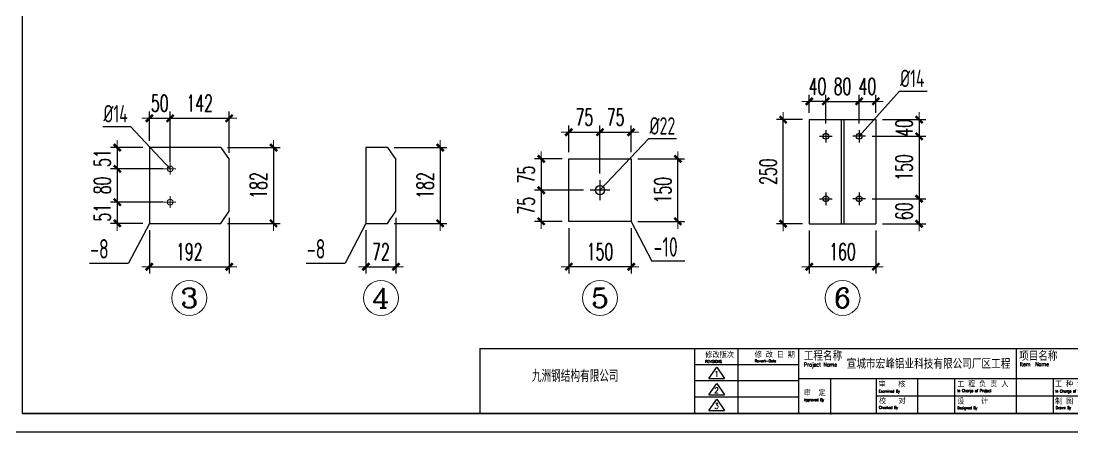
# Model space of a CAD drawing. Header units: inches. Extents: x 129725932 to 129894734, y 55771230 to 55809283.
# Drawn here: x 129865067 to 129872650, y 55801354 to 55804314 of the extents above; entities that cross this region are included whole.
import ezdxf
from ezdxf.enums import TextEntityAlignment as Align

# ---------------------------------------------------------------- set-up
doc = ezdxf.new("R2010")
doc.units = ezdxf.units.IN
doc.header["$MEASUREMENT"] = 0
for name, color, linetype, lineweight in [('Bolt', 252, 'Continuous', 9), ('标注', 8, 'Continuous', 9), ('灰线', 253, 'Continuous', 5), ('钢架', 7, 'Continuous', 25)]:
    doc.layers.add(name, color=color, linetype=linetype, lineweight=lineweight)
for name, color, linetype in [('TEXT', 7, 'Continuous'), ('TK', 140, 'Continuous'), ('尺寸标注', 8, 'Continuous')]:
    doc.layers.add(name, color=color, linetype=linetype)
doc.styles.add('ARIAL', font='swisscl.ttf', dxfattribs={"width": 0.7})
doc.styles.add('COMPLEX', font='COMPLEX')
doc.styles.add('DIM_FONT', font='romans.shx', dxfattribs={"width": 0.618, "bigfont": '1hztxt.shx'})
doc.styles.add('HZXY', font='romand.shx', dxfattribs={"bigfont": 'hzxy.shx'})
doc.styles.add('ROMANC', font='romanc.shx', dxfattribs={"width": 0.8, "bigfont": 'hztxt.shx'})
doc.styles.get("Standard").update_dxf_attribs({"font": 'txt', "bigfont": 'gbcbig.shx'})
doc.styles.add('TSSD_Rein', font='tssdeng.shx', dxfattribs={"width": 0.7, "bigfont": 'atssdchn.shx'})
doc.dimstyles.new('WGH(3)', dxfattribs={"dimscale": 1.2, "dimtxt": 100, "dimasz": 0.3, "dimexe": 40, "dimexo": 40, "dimgap": 40, "dimtad": 1, "dimdec": 0, "dimlfac": 0.333333, "dimzin": 0, "dimdsep": 46, "dimtxsty": 'DIM_FONT', "dimblk1": '_DIMX', "dimblk2": '_DIMX', "dimsah": 1, "dimcen": 0.09, "dimclrd": 3, "dimclre": 3, "dimclrt": 7, "dimadec": 0, "dimazin": 0, "dimtfac": 1, "dimtdec": 0, "dimtix": 1, "dimtmove": 2, "dimatfit": 3, "dimldrblk": '_DIMX', "dimfxl": 0, "dimtolj": 1, "dimtzin": 0, "dimarcsym": 0})

# ---------------------------------------------------------------- blocks, each defined once
blk = doc.blocks.new('TK')
at = {"layer": 'TK', "lineweight": -3}
for p, q in [((6334917, 2858833), (6334917, 2870110)), ((6334917, 2858833), (6334917, 2870110)), ((6339770, 2859521), (6339770, 2858833)), ((6339770, 2859521), (6350752, 2859521)), ((6339770, 2859521), (6339770, 2858833)), ((6339770, 2859521), (6350752, 2859521)), ((6342049, 2859521), (6342049, 2858833)), ((6342049, 2859521), (6342049, 2858833)), ((6342508, 2859521), (6342508, 2858833)), ((6343153, 2859521), (6343153, 2858833)), ((6343153, 2859521), (6343153, 2858833)), ((6345461, 2859521), (6345461, 2858833)), ((6345461, 2859521), (6345461, 2858833)), ((6343153, 2859349), (6342049, 2859349)), ((6342201, 2859204), (6342284, 2859324)), ((6342284, 2859324), (6342368, 2859204)), ((6343153, 2859177), (6342049, 2859177)), ((6342201, 2859204), (6342368, 2859204)), ((6342201, 2859031), (6342284, 2859150)), ((6342284, 2859150), (6342368, 2859031)), ((6343153, 2859204), (6347014, 2859204)), ((6343153, 2859204), (6347014, 2859204)), ((6343491, 2859204), (6343491, 2858833)), ((6343491, 2859191), (6343491, 2858820)), ((6343977, 2859204), (6343977, 2858833)), ((6343977, 2859204), (6343977, 2858833)), ((6344413, 2859204), (6344413, 2858833)), ((6344806, 2859204), (6344806, 2858833)), ((6344806, 2859204), (6344806, 2858833)), ((6345854, 2859204), (6345854, 2858833)), ((6345854, 2859204), (6345854, 2858833)), ((6343153, 2859005), (6342049, 2859005)), ((6342201, 2859031), (6342368, 2859031)), ((6343977, 2859019), (6347014, 2859019)), ((6343977, 2859019), (6347014, 2859019)), ((6342201, 2858865), (6342284, 2858984)), ((6342284, 2858984), (6342368, 2858865)), ((6350752, 2858833), (6334917, 2858833)), ((6334917, 2858833), (6350752, 2858833)), ((6334917, 2858833), (6350752, 2858833)), ((6350752, 2858833), (6334917, 2858833)), ((6342201, 2858865), (6342368, 2858865)), ((6334426, 2858637), (6350948, 2858637)), ((6334426, 2858637), (6350948, 2858637))]:
    blk.add_line(p, q, dxfattribs=at)
at = {"layer": 'TK', "lineweight": -3, "style": 'HZXY', "width": 1}
for s, height, p in [('修改版次', 58.9, (6342162, 2859422)), ('修 改 日 期', 58.9, (6342687, 2859424)), ('工程名称', 88.4, (6343208, 2859394)), ('工程名称', 88.4, (6343208, 2859394)), ('项目名称', 88.4, (6345493, 2859392)), ('项目名称', 88.4, (6345493, 2859392)), ('审   核', 58.9, (6344001, 2859110)), ('审   核', 58.9, (6344001, 2859110)), ('工 程 负 责 人', 58.9, (6344835, 2859112)), ('工 程 负 责 人', 58.9, (6344835, 2859112)), ('工 种 负 责 人', 58.9, (6345872, 2859113)), ('工 种 负 责 人', 58.9, (6345872, 2859113)), ('审  定 ', 58.9, (6343206, 2859019)), ('审  定 ', 58.9, (6343206, 2859019)), ('校   对', 58.9, (6344004, 2858933)), ('校   对', 58.9, (6344004, 2858933)), ('设    计 ', 58.9, (6344836, 2858930)), ('设    计 ', 58.9, (6344836, 2858930)), ('制 图', 58.9, (6345874, 2858930)), ('制 图', 58.9, (6345874, 2858930))]:
    blk.add_text(s, height=height, dxfattribs=at).set_placement(p)
at = {"layer": 'TK', "lineweight": -3, "style": 'ROMANC', "text_generation_flag": 6, "width": 0.75}
for s, height, p in [('REVISIONS', 29.5, (6342162, 2859369)), ('Rework-Date', 29.47, (6342686, 2859375)), ('Project Name', 43.22, (6343210, 2859329)), ('Project Name', 43.22, (6343210, 2859329)), ('Item  Name', 43.2, (6345502, 2859334)), ('Item  Name', 43.2, (6345502, 2859334)), ('Approved By', 29.47, (6343209, 2858963)), ('Approved By', 29.47, (6343209, 2858963)), ('Examined By', 29.47, (6344004, 2859054)), ('Examined By', 29.47, (6344004, 2859054)), ('In Charge of Project', 29.47, (6344839, 2859060)), ('In Charge of Project', 29.47, (6344839, 2859060)), ('In Charge of Speciality', 29.47, (6345879, 2859055)), ('In Charge of Speciality', 29.47, (6345879, 2859055)), ('Checked By', 29.5, (6344005, 2858881)), ('Checked By', 29.5, (6344005, 2858881)), ('Designed By', 29.47, (6344837, 2858877)), ('Designed By', 29.47, (6344837, 2858877)), ('Drawn By', 29.5, (6345882, 2858879)), ('Drawn By', 29.5, (6345882, 2858879))]:
    blk.add_text(s, height=height, rotation=180, dxfattribs=at).set_placement(p)
at = {"layer": 'TK', "width": 1}
blk.add_text('九洲钢结构有限公司', height=127.7, dxfattribs=at).set_placement((6340323, 2859167))
at = {"layer": 'TK', "lineweight": -3}
for tag, height, style, width, p in [('DISCIPLINE', 58.9, 'HZXY', 1, (6349473, 2859435)), ('PROJECT-NAME', 98.2, 'HZXY', 0.8, (6344532, 2859366)), ('ITEM-NAME', 98.2, 'HZXY', 0.8, (6346423, 2859370)), ('STATUS', 58.9, 'HZXY', 0.8, (6350407, 2859351)), ('版本号', 58.9, 'HZXY', 1, (6342282, 2859252)), ('REWORK-DATE', 58.9, 'ARIAL', 1, (6342814, 2859259)), ('DRAWING-TITLE', 98.2, 'HZXY', 0.8, (6347970, 2859230)), ('SCALE', 58.9, 'ARIAL', 1, (6349470, 2859271)), ('版本号', 58.9, 'HZXY', 1, (6342282, 2859078)), ('REWORK-DATE', 58.9, 'ARIAL', 1, (6342814, 2859087)), ('DRAWING-TITLE', 98.2, 'HZXY', 0.8, (6347971, 2859099)), ('DATE', 58.9, 'ARIAL', 1, (6349468, 2859092)), ('DRAWING-TITLE', 98.2, 'HZXY', 0.8, (6347972, 2858962)), ('PROJECT-NUMBER', 58.9, 'ARIAL', 0.9, (6350396, 2859013)), ('版本号', 58.9, 'HZXY', 1, (6342282, 2858912)), ('REWORK-DATE', 58.9, 'ARIAL', 1, (6342814, 2858915)), ('DRAWING-NUMBER', 58.9, 'ARIAL', 1, (6349471, 2858922))]:
    blk.add_attdef(tag, text='', height=height, dxfattribs=dict(at, style=style, width=width)).set_placement(p, align=Align.MIDDLE)
blk = doc.blocks.new('_DIMX')
blk.add_line((-150, 0), (150, 0))
at = {"const_width": 50}
blk.add_lwpolyline([(-70, -70), (70, 70)], dxfattribs=at)
blk = doc.blocks.new('*D127')
at = {"layer": 'Defpoints', "color": 0}
for p in [(129865992.1, 55803402.9), (129865761.2, 55803249.9), (129866142.1, 55803249.9)]:
    blk.add_point(p, dxfattribs=at)
at = {"layer": '标注', "color": 3, "lineweight": -2}
for p, q in [((129865944.1, 55803402.9), (129865713.2, 55803402.9)), ((129865761.2, 55803403.2), (129865761.2, 55803403.6)), ((129865761.2, 55803402.9), (129865761.2, 55803249.9)), ((129866094.1, 55803249.9), (129865713.2, 55803249.9)), ((129865761.2, 55803249.5), (129865761.2, 55803249.2))]:
    blk.add_line(p, q, dxfattribs=at)
at = {"layer": '标注', "color": 3, "lineweight": -2, "xscale": 0.3599999999999997, "yscale": 0.3599999999999997, "zscale": 0.3599999999999997}
for p, rotation in [((129865761.2, 55803402.9), 270), ((129865761.2, 55803249.9), 90)]:
    blk.add_blockref('_DIMX', p, dxfattribs=dict(at, rotation=rotation))
at = {"layer": '标注', "color": 7, "insert": (129865653.2, 55803326.4), "char_height": 120, "attachment_point": 5, "rotation": 90, "style": 'DIM_FONT'}
blk.add_mtext('\\A1;51', dxfattribs=at)
blk = doc.blocks.new('*D128')
at = {"layer": 'Defpoints', "color": 0}
for p in [(129866142.1, 55803249.9), (129865761.2, 55803009.9), (129866142.1, 55803009.9)]:
    blk.add_point(p, dxfattribs=at)
at = {"layer": '标注', "color": 3, "lineweight": -2}
for p, q in [((129866094.1, 55803249.9), (129865713.2, 55803249.9)), ((129865761.2, 55803249.5), (129865761.2, 55803010.3)), ((129866094.1, 55803009.9), (129865713.2, 55803009.9))]:
    blk.add_line(p, q, dxfattribs=at)
at = {"layer": '标注', "color": 3, "lineweight": -2, "xscale": 0.3599999999999997, "yscale": 0.3599999999999997, "zscale": 0.3599999999999997}
for p, rotation in [((129865761.2, 55803249.9), 90), ((129865761.2, 55803009.9), 270)]:
    blk.add_blockref('_DIMX', p, dxfattribs=dict(at, rotation=rotation))
at = {"layer": '标注', "color": 7, "insert": (129865653.2, 55803129.9), "char_height": 120, "attachment_point": 5, "rotation": 90, "style": 'DIM_FONT'}
blk.add_mtext('\\A1;80', dxfattribs=at)
blk = doc.blocks.new('*D129')
at = {"layer": 'Defpoints', "color": 0}
for p in [(129866142.1, 55803009.9), (129865761.2, 55802856.9), (129865992.1, 55802856.9)]:
    blk.add_point(p, dxfattribs=at)
at = {"layer": '标注', "color": 3, "lineweight": -2}
for p, q in [((129866094.1, 55803009.9), (129865713.2, 55803009.9)), ((129865761.2, 55803010.3), (129865761.2, 55803010.6)), ((129865761.2, 55803009.9), (129865761.2, 55802856.9)), ((129865944.1, 55802856.9), (129865713.2, 55802856.9)), ((129865761.2, 55802856.6), (129865761.2, 55802856.2))]:
    blk.add_line(p, q, dxfattribs=at)
at = {"layer": '标注', "color": 3, "lineweight": -2, "xscale": 0.3599999999999997, "yscale": 0.3599999999999997, "zscale": 0.3599999999999997}
for p, rotation in [((129865761.2, 55803009.9), 270), ((129865761.2, 55802856.9), 90)]:
    blk.add_blockref('_DIMX', p, dxfattribs=dict(at, rotation=rotation))
at = {"layer": '标注', "color": 7, "insert": (129865653.2, 55802933.4), "char_height": 120, "attachment_point": 5, "rotation": 90, "style": 'DIM_FONT'}
blk.add_mtext('\\A1;51', dxfattribs=at)
blk = doc.blocks.new('*D130')
at = {"layer": 'Defpoints', "color": 0}
for p in [(129866568.1, 55802943.9), (129865992.1, 55802856.9), (129866568.1, 55802544.3)]:
    blk.add_point(p, dxfattribs=at)
at = {"layer": '标注', "color": 3, "lineweight": -2}
for p, q in [((129866568.1, 55802895.9), (129866568.1, 55802496.3)), ((129865992.1, 55802808.9), (129865992.1, 55802496.3)), ((129865992.5, 55802544.3), (129866567.7, 55802544.3))]:
    blk.add_line(p, q, dxfattribs=at)
at = {"layer": '标注', "color": 3, "lineweight": -2, "xscale": 0.3599999999999997, "yscale": 0.3599999999999997, "zscale": 0.3599999999999997, "rotation": 180}
blk.add_blockref('_DIMX', (129865992.1, 55802544.3), dxfattribs=at)
at = {"layer": '标注', "color": 3, "lineweight": -2, "xscale": 0.3599999999999997, "yscale": 0.3599999999999997, "zscale": 0.3599999999999997}
blk.add_blockref('_DIMX', (129866568.1, 55802544.3), dxfattribs=at)
at = {"layer": '标注', "color": 7, "insert": (129866280.1, 55802652.3), "char_height": 120, "attachment_point": 5, "style": 'DIM_FONT'}
blk.add_mtext('\\A1;192', dxfattribs=at)
blk = doc.blocks.new('*D131')
at = {"layer": 'Defpoints', "color": 0}
for p in [(129866142.1, 55803613.6), (129865992.1, 55803402.9), (129866142.1, 55803249.9)]:
    blk.add_point(p, dxfattribs=at)
at = {"layer": '标注', "color": 3, "lineweight": -2}
for p, q in [((129865992.1, 55803450.9), (129865992.1, 55803661.6)), ((129866142.1, 55803297.9), (129866142.1, 55803661.6)), ((129865991.7, 55803613.6), (129865991.4, 55803613.6)), ((129865992.1, 55803613.6), (129866142.1, 55803613.6)), ((129866142.5, 55803613.6), (129866142.8, 55803613.6))]:
    blk.add_line(p, q, dxfattribs=at)
at = {"layer": '标注', "color": 3, "lineweight": -2, "xscale": 0.3599999999999997, "yscale": 0.3599999999999997, "zscale": 0.3599999999999997}
blk.add_blockref('_DIMX', (129865992.1, 55803613.6), dxfattribs=at)
at = {"layer": '标注', "color": 3, "lineweight": -2, "xscale": 0.3599999999999997, "yscale": 0.3599999999999997, "zscale": 0.3599999999999997, "rotation": 180}
blk.add_blockref('_DIMX', (129866142.1, 55803613.6), dxfattribs=at)
at = {"layer": '标注', "color": 7, "insert": (129866067.1, 55803721.6), "char_height": 120, "attachment_point": 5, "style": 'DIM_FONT'}
blk.add_mtext('\\A1;50', dxfattribs=at)
blk = doc.blocks.new('*D132')
at = {"layer": 'Defpoints', "color": 0}
for p in [(129866568.1, 55803613.6), (129866568.1, 55803315.9), (129866142.1, 55803249.9)]:
    blk.add_point(p, dxfattribs=at)
at = {"layer": '标注', "color": 3, "lineweight": -2}
for p, q in [((129866142.1, 55803297.9), (129866142.1, 55803661.6)), ((129866568.1, 55803363.9), (129866568.1, 55803661.6)), ((129866142.5, 55803613.6), (129866567.7, 55803613.6))]:
    blk.add_line(p, q, dxfattribs=at)
at = {"layer": '标注', "color": 3, "lineweight": -2, "xscale": 0.3599999999999997, "yscale": 0.3599999999999997, "zscale": 0.3599999999999997, "rotation": 180}
blk.add_blockref('_DIMX', (129866142.1, 55803613.6), dxfattribs=at)
at = {"layer": '标注', "color": 3, "lineweight": -2, "xscale": 0.3599999999999997, "yscale": 0.3599999999999997, "zscale": 0.3599999999999997}
blk.add_blockref('_DIMX', (129866568.1, 55803613.6), dxfattribs=at)
at = {"layer": '标注', "color": 7, "insert": (129866355.1, 55803721.6), "char_height": 120, "attachment_point": 5, "style": 'DIM_FONT'}
blk.add_mtext('\\A1;142', dxfattribs=at)
blk = doc.blocks.new('*D133')
at = {"layer": 'Defpoints', "color": 0}
for p in [(129866508.1, 55803402.9), (129866508.1, 55802856.9), (129866887.2, 55802856.9)]:
    blk.add_point(p, dxfattribs=at)
at = {"layer": '标注', "color": 3, "lineweight": -2}
for p, q in [((129866556.1, 55803402.9), (129866935.2, 55803402.9)), ((129866887.2, 55803402.5), (129866887.2, 55802857.3)), ((129866556.1, 55802856.9), (129866935.2, 55802856.9))]:
    blk.add_line(p, q, dxfattribs=at)
at = {"layer": '标注', "color": 3, "lineweight": -2, "xscale": 0.3599999999999997, "yscale": 0.3599999999999997, "zscale": 0.3599999999999997}
for p, rotation in [((129866887.2, 55803402.9), 90), ((129866887.2, 55802856.9), 270)]:
    blk.add_blockref('_DIMX', p, dxfattribs=dict(at, rotation=rotation))
at = {"layer": '标注', "color": 7, "insert": (129866779.2, 55803129.9), "char_height": 120, "attachment_point": 5, "rotation": 90, "style": 'DIM_FONT'}
blk.add_mtext('\\A1;182', dxfattribs=at)
blk = doc.blocks.new('轴线标号')
at = {"lineweight": 13}
blk.add_circle((0, 0), 0.5, dxfattribs=at)
at = {"layer": '钢架', "lineweight": 13, "style": 'COMPLEX', "width": 1.041667}
blk.add_attdef('A', text='', height=0.56, dxfattribs=at).set_placement((-0.25, -0.28), (0.25, -0.28), align=Align.FIT)
blk = doc.blocks.new('*D134')
at = {"layer": 'Defpoints', "color": 0}
for p in [(129867769.9, 55802943.9), (129867553.9, 55802856.9), (129867769.9, 55802544.3)]:
    blk.add_point(p, dxfattribs=at)
at = {"layer": '标注', "color": 3, "lineweight": -2}
for p, q in [((129867769.9, 55802895.9), (129867769.9, 55802496.3)), ((129867553.9, 55802808.9), (129867553.9, 55802496.3)), ((129867553.5, 55802544.3), (129867553.2, 55802544.3)), ((129867553.9, 55802544.3), (129867769.9, 55802544.3)), ((129867770.3, 55802544.3), (129867770.6, 55802544.3))]:
    blk.add_line(p, q, dxfattribs=at)
at = {"layer": '标注', "color": 3, "lineweight": -2, "xscale": 0.3599999999999997, "yscale": 0.3599999999999997, "zscale": 0.3599999999999997}
blk.add_blockref('_DIMX', (129867553.9, 55802544.3), dxfattribs=at)
at = {"layer": '标注', "color": 3, "lineweight": -2, "xscale": 0.3599999999999997, "yscale": 0.3599999999999997, "zscale": 0.3599999999999997, "rotation": 180}
blk.add_blockref('_DIMX', (129867769.9, 55802544.3), dxfattribs=at)
at = {"layer": '标注', "color": 7, "insert": (129867661.9, 55802652.3), "char_height": 120, "attachment_point": 5, "style": 'DIM_FONT'}
blk.add_mtext('\\A1;72', dxfattribs=at)
blk = doc.blocks.new('*D135')
at = {"layer": 'Defpoints', "color": 0}
for p in [(129867709.9, 55803402.9), (129867709.9, 55802856.9), (129868089, 55802856.9)]:
    blk.add_point(p, dxfattribs=at)
at = {"layer": '标注', "color": 3, "lineweight": -2}
for p, q in [((129867757.9, 55803402.9), (129868137, 55803402.9)), ((129868089, 55803402.5), (129868089, 55802857.3)), ((129867757.9, 55802856.9), (129868137, 55802856.9))]:
    blk.add_line(p, q, dxfattribs=at)
at = {"layer": '标注', "color": 3, "lineweight": -2, "xscale": 0.3599999999999997, "yscale": 0.3599999999999997, "zscale": 0.3599999999999997}
for p, rotation in [((129868089, 55803402.9), 90), ((129868089, 55802856.9), 270)]:
    blk.add_blockref('_DIMX', p, dxfattribs=dict(at, rotation=rotation))
at = {"layer": '标注', "color": 7, "insert": (129867981, 55803129.9), "char_height": 120, "attachment_point": 5, "rotation": 90, "style": 'DIM_FONT'}
blk.add_mtext('\\A1;182', dxfattribs=at)
blk = doc.blocks.new('*D136')
at = {"layer": 'Defpoints', "color": 0}
for p in [(129869015.8, 55802870.8), (129869465.8, 55802870.8), (129869015.8, 55802544.3)]:
    blk.add_point(p, dxfattribs=at)
at = {"layer": '标注', "color": 3, "lineweight": -2}
for p, q in [((129869015.8, 55802822.8), (129869015.8, 55802496.3)), ((129869465.8, 55802822.8), (129869465.8, 55802496.3)), ((129869465.4, 55802544.3), (129869016.2, 55802544.3))]:
    blk.add_line(p, q, dxfattribs=at)
at = {"layer": '标注', "color": 3, "lineweight": -2, "xscale": 0.3599999999999997, "yscale": 0.3599999999999997, "zscale": 0.3599999999999997, "rotation": 180}
blk.add_blockref('_DIMX', (129869015.8, 55802544.3), dxfattribs=at)
at = {"layer": '标注', "color": 3, "lineweight": -2, "xscale": 0.3599999999999997, "yscale": 0.3599999999999997, "zscale": 0.3599999999999997}
blk.add_blockref('_DIMX', (129869465.8, 55802544.3), dxfattribs=at)
at = {"layer": '标注', "color": 7, "insert": (129869240.8, 55802652.3), "char_height": 120, "attachment_point": 5, "style": 'DIM_FONT'}
blk.add_mtext('\\A1;150', dxfattribs=at)
blk = doc.blocks.new('*D137')
at = {"layer": 'Defpoints', "color": 0}
for p in [(129869465.8, 55803320.8), (129869802.1, 55803320.8), (129869465.8, 55802870.8)]:
    blk.add_point(p, dxfattribs=at)
at = {"layer": '标注', "color": 3, "lineweight": -2}
for p, q in [((129869513.8, 55803320.8), (129869850.1, 55803320.8)), ((129869802.1, 55802871.2), (129869802.1, 55803320.5)), ((129869513.8, 55802870.8), (129869850.1, 55802870.8))]:
    blk.add_line(p, q, dxfattribs=at)
at = {"layer": '标注', "color": 3, "lineweight": -2, "xscale": 0.3599999999999997, "yscale": 0.3599999999999997, "zscale": 0.3599999999999997}
for p, rotation in [((129869802.1, 55803320.8), 90), ((129869802.1, 55802870.8), 270)]:
    blk.add_blockref('_DIMX', p, dxfattribs=dict(at, rotation=rotation))
at = {"layer": '标注', "color": 7, "insert": (129869694.1, 55803095.8), "char_height": 120, "attachment_point": 5, "rotation": 90, "style": 'DIM_FONT'}
blk.add_mtext('\\A1;150', dxfattribs=at)
blk = doc.blocks.new('*D138')
at = {"layer": 'Defpoints', "color": 0}
for p in [(129869240.8, 55803513.4), (129869015.8, 55803320.8), (129869240.8, 55803166.9)]:
    blk.add_point(p, dxfattribs=at)
at = {"layer": '标注', "color": 3, "lineweight": -2}
for p, q in [((129869015.8, 55803368.8), (129869015.8, 55803561.4)), ((129869016.2, 55803513.4), (129869240.4, 55803513.4)), ((129869240.8, 55803214.9), (129869240.8, 55803561.4))]:
    blk.add_line(p, q, dxfattribs=at)
at = {"layer": '标注', "color": 3, "lineweight": -2, "xscale": 0.3599999999999997, "yscale": 0.3599999999999997, "zscale": 0.3599999999999997, "rotation": 180}
blk.add_blockref('_DIMX', (129869015.8, 55803513.4), dxfattribs=at)
at = {"layer": '标注', "color": 3, "lineweight": -2, "xscale": 0.3599999999999997, "yscale": 0.3599999999999997, "zscale": 0.3599999999999997}
blk.add_blockref('_DIMX', (129869240.8, 55803513.4), dxfattribs=at)
at = {"layer": '标注', "color": 7, "insert": (129869128.3, 55803621.4), "char_height": 120, "attachment_point": 5, "style": 'DIM_FONT'}
blk.add_mtext('\\A1;75', dxfattribs=at)
blk = doc.blocks.new('*D139')
at = {"layer": 'Defpoints', "color": 0}
for p in [(129869465.8, 55803513.4), (129869465.8, 55803320.8), (129869240.8, 55803166.9)]:
    blk.add_point(p, dxfattribs=at)
at = {"layer": '标注', "color": 3, "lineweight": -2}
for p, q in [((129869240.8, 55803214.9), (129869240.8, 55803561.4)), ((129869241.2, 55803513.4), (129869465.4, 55803513.4)), ((129869465.8, 55803368.8), (129869465.8, 55803561.4))]:
    blk.add_line(p, q, dxfattribs=at)
at = {"layer": '标注', "color": 3, "lineweight": -2, "xscale": 0.3599999999999997, "yscale": 0.3599999999999997, "zscale": 0.3599999999999997, "rotation": 180}
blk.add_blockref('_DIMX', (129869240.8, 55803513.4), dxfattribs=at)
at = {"layer": '标注', "color": 3, "lineweight": -2, "xscale": 0.3599999999999997, "yscale": 0.3599999999999997, "zscale": 0.3599999999999997}
blk.add_blockref('_DIMX', (129869465.8, 55803513.4), dxfattribs=at)
at = {"layer": '标注', "color": 7, "insert": (129869353.3, 55803621.4), "char_height": 120, "attachment_point": 5, "style": 'DIM_FONT'}
blk.add_mtext('\\A1;75', dxfattribs=at)
blk = doc.blocks.new('*D140')
at = {"layer": 'Defpoints', "color": 0}
for p in [(129869015.8, 55803320.8), (129868816.9, 55803095.8), (129869169.8, 55803095.8)]:
    blk.add_point(p, dxfattribs=at)
at = {"layer": '标注', "color": 3, "lineweight": -2}
for p, q in [((129868967.8, 55803320.8), (129868768.9, 55803320.8)), ((129868816.9, 55803320.5), (129868816.9, 55803096.2)), ((129869121.8, 55803095.8), (129868768.9, 55803095.8))]:
    blk.add_line(p, q, dxfattribs=at)
at = {"layer": '标注', "color": 3, "lineweight": -2, "xscale": 0.3599999999999997, "yscale": 0.3599999999999997, "zscale": 0.3599999999999997}
for p, rotation in [((129868816.9, 55803320.8), 90), ((129868816.9, 55803095.8), 270)]:
    blk.add_blockref('_DIMX', p, dxfattribs=dict(at, rotation=rotation))
at = {"layer": '标注', "color": 7, "insert": (129868708.9, 55803208.3), "char_height": 120, "attachment_point": 5, "rotation": 90, "style": 'DIM_FONT'}
blk.add_mtext('\\A1;75', dxfattribs=at)
blk = doc.blocks.new('*D141')
at = {"layer": 'Defpoints', "color": 0}
for p in [(129869169.8, 55803095.8), (129868816.9, 55802870.8), (129869015.8, 55802870.8)]:
    blk.add_point(p, dxfattribs=at)
at = {"layer": '标注', "color": 3, "lineweight": -2}
for p, q in [((129869121.8, 55803095.8), (129868768.9, 55803095.8)), ((129868816.9, 55803095.5), (129868816.9, 55802871.2)), ((129868967.8, 55802870.8), (129868768.9, 55802870.8))]:
    blk.add_line(p, q, dxfattribs=at)
at = {"layer": '标注', "color": 3, "lineweight": -2, "xscale": 0.3599999999999997, "yscale": 0.3599999999999997, "zscale": 0.3599999999999997}
for p, rotation in [((129868816.9, 55803095.8), 90), ((129868816.9, 55802870.8), 270)]:
    blk.add_blockref('_DIMX', p, dxfattribs=dict(at, rotation=rotation))
at = {"layer": '标注', "color": 7, "insert": (129868708.9, 55802983.3), "char_height": 120, "attachment_point": 5, "rotation": 90, "style": 'DIM_FONT'}
blk.add_mtext('\\A1;75', dxfattribs=at)
blk = doc.blocks.new('*D158')
at = {"layer": 'Defpoints', "color": 0}
for p in [(129870749, 55803735.6), (129870749, 55803603.9), (129870869, 55803529.1)]:
    blk.add_point(p, dxfattribs=at)
at = {"layer": '灰线', "color": 3, "lineweight": -2}
for p, q in [((129870748.6, 55803735.6), (129870748.2, 55803735.6)), ((129870749, 55803651.9), (129870749, 55803783.6)), ((129870869, 55803735.6), (129870749, 55803735.6)), ((129870869, 55803577.1), (129870869, 55803783.6)), ((129870869.3, 55803735.6), (129870869.7, 55803735.6))]:
    blk.add_line(p, q, dxfattribs=at)
at = {"layer": '灰线', "color": 3, "lineweight": -2, "xscale": 0.3599999999999997, "yscale": 0.3599999999999997, "zscale": 0.3599999999999997}
blk.add_blockref('_DIMX', (129870749, 55803735.6), dxfattribs=at)
at = {"layer": '灰线', "color": 3, "lineweight": -2, "xscale": 0.3599999999999997, "yscale": 0.3599999999999997, "zscale": 0.3599999999999997, "rotation": 180}
blk.add_blockref('_DIMX', (129870869, 55803735.6), dxfattribs=at)
at = {"layer": '灰线', "color": 7, "insert": (129870809, 55803843.6), "char_height": 120, "attachment_point": 5, "style": 'DIM_FONT'}
blk.add_mtext('\\A1;40', dxfattribs=at)
blk = doc.blocks.new('*D142')
at = {"layer": 'Defpoints', "color": 0}
for p in [(129871109, 55803735.6), (129870869, 55803529.1), (129871109, 55803529.1)]:
    blk.add_point(p, dxfattribs=at)
at = {"layer": '灰线', "color": 3, "lineweight": -2}
for p, q in [((129870869, 55803577.1), (129870869, 55803783.6)), ((129870869.3, 55803735.6), (129871108.6, 55803735.6)), ((129871109, 55803577.1), (129871109, 55803783.6))]:
    blk.add_line(p, q, dxfattribs=at)
at = {"layer": '灰线', "color": 3, "lineweight": -2, "xscale": 0.3599999999999997, "yscale": 0.3599999999999997, "zscale": 0.3599999999999997, "rotation": 180}
blk.add_blockref('_DIMX', (129870869, 55803735.6), dxfattribs=at)
at = {"layer": '灰线', "color": 3, "lineweight": -2, "xscale": 0.3599999999999997, "yscale": 0.3599999999999997, "zscale": 0.3599999999999997}
blk.add_blockref('_DIMX', (129871109, 55803735.6), dxfattribs=at)
at = {"layer": '灰线', "color": 7, "insert": (129870989, 55803843.6), "char_height": 120, "attachment_point": 5, "style": 'DIM_FONT'}
blk.add_mtext('\\A1;80', dxfattribs=at)
blk = doc.blocks.new('*D159')
at = {"layer": 'Defpoints', "color": 0}
for p in [(129871229, 55803735.6), (129871229, 55803603.9), (129871109, 55803529.1)]:
    blk.add_point(p, dxfattribs=at)
at = {"layer": '灰线', "color": 3, "lineweight": -2}
for p, q in [((129871108.6, 55803735.6), (129871108.2, 55803735.6)), ((129871109, 55803577.1), (129871109, 55803783.6)), ((129871109, 55803735.6), (129871229, 55803735.6)), ((129871229, 55803651.9), (129871229, 55803783.6)), ((129871229.3, 55803735.6), (129871229.7, 55803735.6))]:
    blk.add_line(p, q, dxfattribs=at)
at = {"layer": '灰线', "color": 3, "lineweight": -2, "xscale": 0.3599999999999997, "yscale": 0.3599999999999997, "zscale": 0.3599999999999997}
blk.add_blockref('_DIMX', (129871109, 55803735.6), dxfattribs=at)
at = {"layer": '灰线', "color": 3, "lineweight": -2, "xscale": 0.3599999999999997, "yscale": 0.3599999999999997, "zscale": 0.3599999999999997, "rotation": 180}
blk.add_blockref('_DIMX', (129871229, 55803735.6), dxfattribs=at)
at = {"layer": '灰线', "color": 7, "insert": (129871169, 55803843.6), "char_height": 120, "attachment_point": 5, "style": 'DIM_FONT'}
blk.add_mtext('\\A1;40', dxfattribs=at)
blk = doc.blocks.new('*D160')
at = {"layer": 'Defpoints', "color": 0}
for p in [(129871229, 55803603.9), (129871154.2, 55803483.9), (129871541.3, 55803483.9)]:
    blk.add_point(p, dxfattribs=at)
at = {"layer": '灰线', "color": 3, "lineweight": -2}
for p, q in [((129871277, 55803603.9), (129871589.3, 55803603.9)), ((129871541.3, 55803604.3), (129871541.3, 55803604.6)), ((129871541.3, 55803603.9), (129871541.3, 55803483.9)), ((129871202.2, 55803483.9), (129871589.3, 55803483.9)), ((129871541.3, 55803483.6), (129871541.3, 55803483.2))]:
    blk.add_line(p, q, dxfattribs=at)
at = {"layer": '灰线', "color": 3, "lineweight": -2, "xscale": 0.3599999999999997, "yscale": 0.3599999999999997, "zscale": 0.3599999999999997}
for p, rotation in [((129871541.3, 55803603.9), 270), ((129871541.3, 55803483.9), 90)]:
    blk.add_blockref('_DIMX', p, dxfattribs=dict(at, rotation=rotation))
at = {"layer": '灰线', "color": 7, "insert": (129871433.3, 55803543.9), "char_height": 120, "attachment_point": 5, "rotation": 90, "style": 'DIM_FONT'}
blk.add_mtext('\\A1;40', dxfattribs=at)
blk = doc.blocks.new('*D161')
at = {"layer": 'Defpoints', "color": 0}
for p in [(129871244.2, 55803483.9), (129871154.2, 55803033.9), (129871541.3, 55803033.9)]:
    blk.add_point(p, dxfattribs=at)
at = {"layer": '灰线', "color": 3, "lineweight": -2}
for p, q in [((129871292.2, 55803483.9), (129871589.3, 55803483.9)), ((129871541.3, 55803483.6), (129871541.3, 55803034.3)), ((129871202.2, 55803033.9), (129871589.3, 55803033.9))]:
    blk.add_line(p, q, dxfattribs=at)
at = {"layer": '灰线', "color": 3, "lineweight": -2, "xscale": 0.3599999999999997, "yscale": 0.3599999999999997, "zscale": 0.3599999999999997}
for p, rotation in [((129871541.3, 55803483.9), 90), ((129871541.3, 55803033.9), 270)]:
    blk.add_blockref('_DIMX', p, dxfattribs=dict(at, rotation=rotation))
at = {"layer": '灰线', "color": 7, "insert": (129871433.3, 55803258.9), "char_height": 120, "attachment_point": 5, "rotation": 90, "style": 'DIM_FONT'}
blk.add_mtext('\\A1;150', dxfattribs=at)
blk = doc.blocks.new('*D162')
at = {"layer": 'Defpoints', "color": 0}
for p in [(129871244.2, 55803033.9), (129871229, 55802853.9), (129871541.3, 55802853.9)]:
    blk.add_point(p, dxfattribs=at)
at = {"layer": '灰线', "color": 3, "lineweight": -2}
for p, q in [((129871292.2, 55803033.9), (129871589.3, 55803033.9)), ((129871541.3, 55803034.3), (129871541.3, 55803034.6)), ((129871541.3, 55803033.9), (129871541.3, 55802853.9)), ((129871277, 55802853.9), (129871589.3, 55802853.9)), ((129871541.3, 55802853.6), (129871541.3, 55802853.2))]:
    blk.add_line(p, q, dxfattribs=at)
at = {"layer": '灰线', "color": 3, "lineweight": -2, "xscale": 0.3599999999999997, "yscale": 0.3599999999999997, "zscale": 0.3599999999999997}
for p, rotation in [((129871541.3, 55803033.9), 270), ((129871541.3, 55802853.9), 90)]:
    blk.add_blockref('_DIMX', p, dxfattribs=dict(at, rotation=rotation))
at = {"layer": '灰线', "color": 7, "insert": (129871433.3, 55802943.9), "char_height": 120, "attachment_point": 5, "rotation": 90, "style": 'DIM_FONT'}
blk.add_mtext('\\A1;60', dxfattribs=at)
blk = doc.blocks.new('*D163')
at = {"layer": 'Defpoints', "color": 0}
for p in [(129870749, 55802853.9), (129871229, 55802853.9), (129870749, 55802544.3)]:
    blk.add_point(p, dxfattribs=at)
at = {"layer": '灰线', "color": 3, "lineweight": -2}
for p, q in [((129870749, 55802805.9), (129870749, 55802496.3)), ((129871229, 55802805.9), (129871229, 55802496.3)), ((129871228.6, 55802544.3), (129870749.3, 55802544.3))]:
    blk.add_line(p, q, dxfattribs=at)
at = {"layer": '灰线', "color": 3, "lineweight": -2, "xscale": 0.3599999999999997, "yscale": 0.3599999999999997, "zscale": 0.3599999999999997, "rotation": 180}
blk.add_blockref('_DIMX', (129870749, 55802544.3), dxfattribs=at)
at = {"layer": '灰线', "color": 3, "lineweight": -2, "xscale": 0.3599999999999997, "yscale": 0.3599999999999997, "zscale": 0.3599999999999997}
blk.add_blockref('_DIMX', (129871229, 55802544.3), dxfattribs=at)
at = {"layer": '灰线', "color": 7, "insert": (129870989, 55802652.3), "char_height": 120, "attachment_point": 5, "style": 'DIM_FONT'}
blk.add_mtext('\\A1;160', dxfattribs=at)
blk = doc.blocks.new('*D143')
at = {"layer": 'Defpoints', "color": 0}
for p in [(129870560.9, 55803603.9), (129870749, 55803603.9), (129870749, 55802853.9)]:
    blk.add_point(p, dxfattribs=at)
at = {"layer": '灰线', "color": 3, "lineweight": -2}
for p, q in [((129870701, 55803603.9), (129870512.9, 55803603.9)), ((129870560.9, 55802854.3), (129870560.9, 55803603.6)), ((129870701, 55802853.9), (129870512.9, 55802853.9))]:
    blk.add_line(p, q, dxfattribs=at)
at = {"layer": '灰线', "color": 3, "lineweight": -2, "xscale": 0.3599999999999997, "yscale": 0.3599999999999997, "zscale": 0.3599999999999997}
for p, rotation in [((129870560.9, 55803603.9), 90), ((129870560.9, 55802853.9), 270)]:
    blk.add_blockref('_DIMX', p, dxfattribs=dict(at, rotation=rotation))
at = {"layer": '灰线', "color": 7, "insert": (129870452.9, 55803228.9), "char_height": 120, "attachment_point": 5, "rotation": 90, "style": 'DIM_FONT'}
blk.add_mtext('\\A1;250', dxfattribs=at)

msp = doc.modelspace()

# ---------------------------------------------------------------- linework, layer by layer
for p, q in [((129870749, 55803603.9), (129871229, 55803603.9)), ((129870749, 55803603.9), (129870749, 55802853.9)), ((129870980, 55803603.9), (129870980, 55802853.9)), ((129870998, 55803603.9), (129870998, 55802853.9)), ((129871229, 55803603.9), (129871229, 55802853.9)), ((129870869, 55803529.1), (129870869, 55803438.7)), ((129871109, 55803529.1), (129871109, 55803438.7)), ((129870823.8, 55803483.9), (129870914.2, 55803483.9)), ((129871154.2, 55803483.9), (129871063.8, 55803483.9)), ((129866508.1, 55803402.9), (129865992.1, 55803402.9)), ((129865992.1, 55803402.9), (129865992.1, 55802856.9)), ((129866508.1, 55803402.9), (129866568.1, 55803315.9)), ((129867709.9, 55803402.9), (129867553.9, 55803402.9)), ((129867553.9, 55803402.9), (129867553.9, 55802856.9)), ((129867709.9, 55803402.9), (129867769.9, 55803315.9)), ((129866568.1, 55802943.9), (129866568.1, 55803315.9)), ((129867769.9, 55802943.9), (129867769.9, 55803315.9)), ((129869240.8, 55803166.9), (129869240.8, 55803024.8)), ((129869311.8, 55803095.8), (129869169.8, 55803095.8)), ((129870823.8, 55803033.9), (129870914.2, 55803033.9)), ((129870869, 55803079.1), (129870869, 55802988.7)), ((129871154.2, 55803033.9), (129871063.8, 55803033.9)), ((129871109, 55803079.1), (129871109, 55802988.7)), ((129866508.1, 55802856.9), (129866568.1, 55802943.9)), ((129867709.9, 55802856.9), (129867769.9, 55802943.9)), ((129865992.1, 55802856.9), (129866508.1, 55802856.9)), ((129867553.9, 55802856.9), (129867709.9, 55802856.9)), ((129870749, 55802853.9), (129871229, 55802853.9))]:
    msp.add_line(p, q)
msp.add_lwpolyline([(129869015.8, 55803320.8), (129869465.8, 55803320.8), (129869465.8, 55802870.8), (129869015.8, 55802870.8)], close=True)
for centre, radius in [((129870869, 55803483.9), 21), ((129871109, 55803483.9), 21), ((129869240.8, 55803095.8), 33), ((129870869, 55803033.9), 21), ((129871109, 55803033.9), 21)]:
    msp.add_circle(centre, radius)
at = {"layer": 'Bolt'}
for p, q in [((129866142.1, 55803291.9), (129866142.1, 55803207.9)), ((129866100.1, 55803249.9), (129866184.1, 55803249.9)), ((129866142.1, 55803051.9), (129866142.1, 55802967.9)), ((129866100.1, 55803009.9), (129866184.1, 55803009.9))]:
    msp.add_line(p, q, dxfattribs=at)
for centre in [(129866142.1, 55803249.9), (129866142.1, 55803009.9)]:
    msp.add_circle(centre, 21, dxfattribs=at)
at = {"layer": '尺寸标注'}
for p, q in [((129871109, 55803484.4), (129871399.7, 55803809.5)), ((129871399.7, 55803809.5), (129871599.7, 55803809.5)), ((129865656.5, 55803554.7), (129865856.5, 55803554.7)), ((129866142.1, 55803249.9), (129865856.5, 55803554.7)), ((129869240.8, 55803095.8), (129869593.2, 55803467.1)), ((129869593.2, 55803467.1), (129869793.2, 55803467.1)), ((129865992.1, 55802856.9), (129865842.6, 55802570)), ((129867553.9, 55802856.9), (129867404.4, 55802570)), ((129869465.8, 55802870.8), (129869615.3, 55802583.9)), ((129869852.9, 55802583.9), (129869615.3, 55802583.9)), ((129865560.3, 55802570), (129865842.6, 55802570)), ((129867122.1, 55802570), (129867404.4, 55802570))]:
    msp.add_line(p, q, dxfattribs=at)

# ---------------------------------------------------------------- block references
ref = msp.add_blockref('TK', (125561055.1, 53859160.8), dxfattribs=dict(xscale=0.6794125165224273, yscale=0.679412513289388, zscale=0.6794125179473871))
ref.add_attrib('版本号', '3', dxfattribs={"layer": 'TK', "lineweight": -3, "height": 40, "style": 'HZXY', "width": 1}).set_placement((129870080.9, 55801541.6), align=Align.MIDDLE)
ref.add_attrib('版本号', '2', dxfattribs={"layer": 'TK', "lineweight": -3, "height": 40, "style": 'HZXY', "width": 1}).set_placement((129870080.9, 55801654.4), align=Align.MIDDLE)
ref.add_attrib('版本号', '1', dxfattribs={"layer": 'TK', "lineweight": -3, "height": 40, "style": 'HZXY', "width": 1}).set_placement((129870080.9, 55801772.1), align=Align.MIDDLE)
ref.add_attrib('PROJECT-NAME', '宣城市宏峰铝业科技有限公司厂区工程', dxfattribs={"layer": 'TK', "lineweight": -3, "height": 66.74, "style": 'HZXY', "width": 0.8}).set_placement((129871609.4, 55801850), align=Align.MIDDLE)
ref = msp.add_blockref('轴线标号', (129866280.1, 55802319.6), dxfattribs=dict(xscale=252.2773553878069, yscale=252.2773553878069, zscale=252.2773553920414))
ref.add_attrib('A', '3', dxfattribs={"layer": '钢架', "lineweight": 13, "height": 141.3, "style": 'COMPLEX', "width": 1.339286}).set_placement((129866217, 55802249), (129866343.2, 55802249), align=Align.FIT)
ref = msp.add_blockref('轴线标号', (129867661.9, 55802319.6), dxfattribs=dict(xscale=252.2773553878069, yscale=252.2773553878069, zscale=252.2773553920414))
ref.add_attrib('A', '4', dxfattribs={"layer": '钢架', "lineweight": 13, "height": 141.3, "style": 'COMPLEX', "width": 1.171875}).set_placement((129867598.8, 55802249), (129867725, 55802249), align=Align.FIT)
ref = msp.add_blockref('轴线标号', (129869240.8, 55802319.6), dxfattribs=dict(xscale=252.2773553878069, yscale=252.2773553878069, zscale=252.2773553920414))
ref.add_attrib('A', '5', dxfattribs={"layer": '钢架', "lineweight": 13, "height": 141.3, "style": 'COMPLEX', "width": 1.339286}).set_placement((129869177.7, 55802249), (129869303.9, 55802249), align=Align.FIT)
ref = msp.add_blockref('轴线标号', (129870989, 55802319.6), dxfattribs=dict(xscale=252.2773553878069, yscale=252.2773553878069, zscale=252.2773553920414))
ref.add_attrib('A', '6', dxfattribs={"layer": '钢架', "lineweight": 13, "height": 141.3, "style": 'COMPLEX', "width": 1.339286}).set_placement((129870925.9, 55802249), (129871052, 55802249), align=Align.FIT)

# ---------------------------------------------------------------- texts
at = {"layer": 'TEXT', "style": 'TSSD_Rein', "width": 0.7}
for s, height, p in [('%%C14', 125, (129871404, 55803838.9)), ('%%C14', 125, (129865660.9, 55803584.1)), ('%%C22', 125, (129869597.6, 55803496.5)), ('-8', 140.62, (129865564.9, 55802603.1)), ('-8', 140.62, (129867126.7, 55802603.1)), ('-10', 140.62, (129869626.5, 55802617))]:
    msp.add_text(s, height=height, dxfattribs=at).set_placement(p)

# ---------------------------------------------------------------- dimensions: what is measured, and where the dimension line sits
at = {"layer": '标注'}
for base, p1, p2, picture, middle in [((129866142.1, 55803613.6), (129865992.1, 55803402.9), (129866142.1, 55803249.9), '*D131', (129866067.1, 55803721.6)), ((129866568.1, 55803613.6), (129866142.1, 55803249.9), (129866568.1, 55803315.9), '*D132', (129866355.1, 55803721.6)), ((129869240.8, 55803513.4), (129869015.8, 55803320.8), (129869240.8, 55803166.9), '*D138', (129869128.3, 55803621.4)), ((129869465.8, 55803513.4), (129869240.8, 55803166.9), (129869465.8, 55803320.8), '*D139', (129869353.3, 55803621.4)), ((129866568.1, 55802544.3), (129865992.1, 55802856.9), (129866568.1, 55802943.9), '*D130', (129866280.1, 55802652.3)), ((129867769.9, 55802544.3), (129867553.9, 55802856.9), (129867769.9, 55802943.9), '*D134', (129867661.9, 55802652.3)), ((129869015.8, 55802544.3), (129869465.8, 55802870.8), (129869015.8, 55802870.8), '*D136', (129869240.8, 55802652.3))]:
    dim = msp.add_linear_dim(base=base, p1=p1, p2=p2, dimstyle='WGH(3)', dxfattribs=at)
    dim.commit()
    dim.dimension.update_dxf_attribs({"geometry": picture, "text_midpoint": middle})
for base, p1, p2, picture, middle in [((129865761.2, 55803249.9), (129865992.1, 55803402.9), (129866142.1, 55803249.9), '*D127', (129865653.2, 55803326.4)), ((129866887.2, 55802856.9), (129866508.1, 55803402.9), (129866508.1, 55802856.9), '*D133', (129866779.2, 55803129.9)), ((129868089, 55802856.9), (129867709.9, 55803402.9), (129867709.9, 55802856.9), '*D135', (129867981, 55803129.9)), ((129868816.9, 55803095.8), (129869015.8, 55803320.8), (129869169.8, 55803095.8), '*D140', (129868708.9, 55803208.3)), ((129869802.1, 55803320.8), (129869465.8, 55802870.8), (129869465.8, 55803320.8), '*D137', (129869694.1, 55803095.8)), ((129865761.2, 55803009.9), (129866142.1, 55803249.9), (129866142.1, 55803009.9), '*D128', (129865653.2, 55803129.9)), ((129868816.9, 55802870.8), (129869169.8, 55803095.8), (129869015.8, 55802870.8), '*D141', (129868708.9, 55802983.3)), ((129865761.2, 55802856.9), (129866142.1, 55803009.9), (129865992.1, 55802856.9), '*D129', (129865653.2, 55802933.4))]:
    dim = msp.add_linear_dim(base=base, p1=p1, p2=p2, angle=90, dimstyle='WGH(3)', dxfattribs=at)
    dim.commit()
    dim.dimension.update_dxf_attribs({"geometry": picture, "text_midpoint": middle})
at = {"layer": '灰线'}
for base, p1, p2, picture, middle in [((129870749, 55803735.6), (129870869, 55803529.1), (129870749, 55803603.9), '*D158', (129870809, 55803843.6)), ((129871109, 55803735.6), (129870869, 55803529.1), (129871109, 55803529.1), '*D142', (129870989, 55803843.6)), ((129871229, 55803735.6), (129871109, 55803529.1), (129871229, 55803603.9), '*D159', (129871169, 55803843.6)), ((129870749, 55802544.3), (129871229, 55802853.9), (129870749, 55802853.9), '*D163', (129870989, 55802652.3))]:
    dim = msp.add_linear_dim(base=base, p1=p1, p2=p2, dimstyle='WGH(3)', dxfattribs=at)
    dim.commit()
    dim.dimension.update_dxf_attribs({"geometry": picture, "text_midpoint": middle})
for base, p1, p2, picture, middle in [((129870560.9, 55803603.9), (129870749, 55802853.9), (129870749, 55803603.9), '*D143', (129870452.9, 55803228.9)), ((129871541.3, 55803483.9), (129871229, 55803603.9), (129871154.2, 55803483.9), '*D160', (129871433.3, 55803543.9)), ((129871541.3, 55803033.9), (129871244.2, 55803483.9), (129871154.2, 55803033.9), '*D161', (129871433.3, 55803258.9)), ((129871541.3, 55802853.9), (129871244.2, 55803033.9), (129871229, 55802853.9), '*D162', (129871433.3, 55802943.9))]:
    dim = msp.add_linear_dim(base=base, p1=p1, p2=p2, angle=90, dimstyle='WGH(3)', dxfattribs=at)
    dim.commit()
    dim.dimension.update_dxf_attribs({"geometry": picture, "text_midpoint": middle})

doc.saveas('drawing.dxf')
